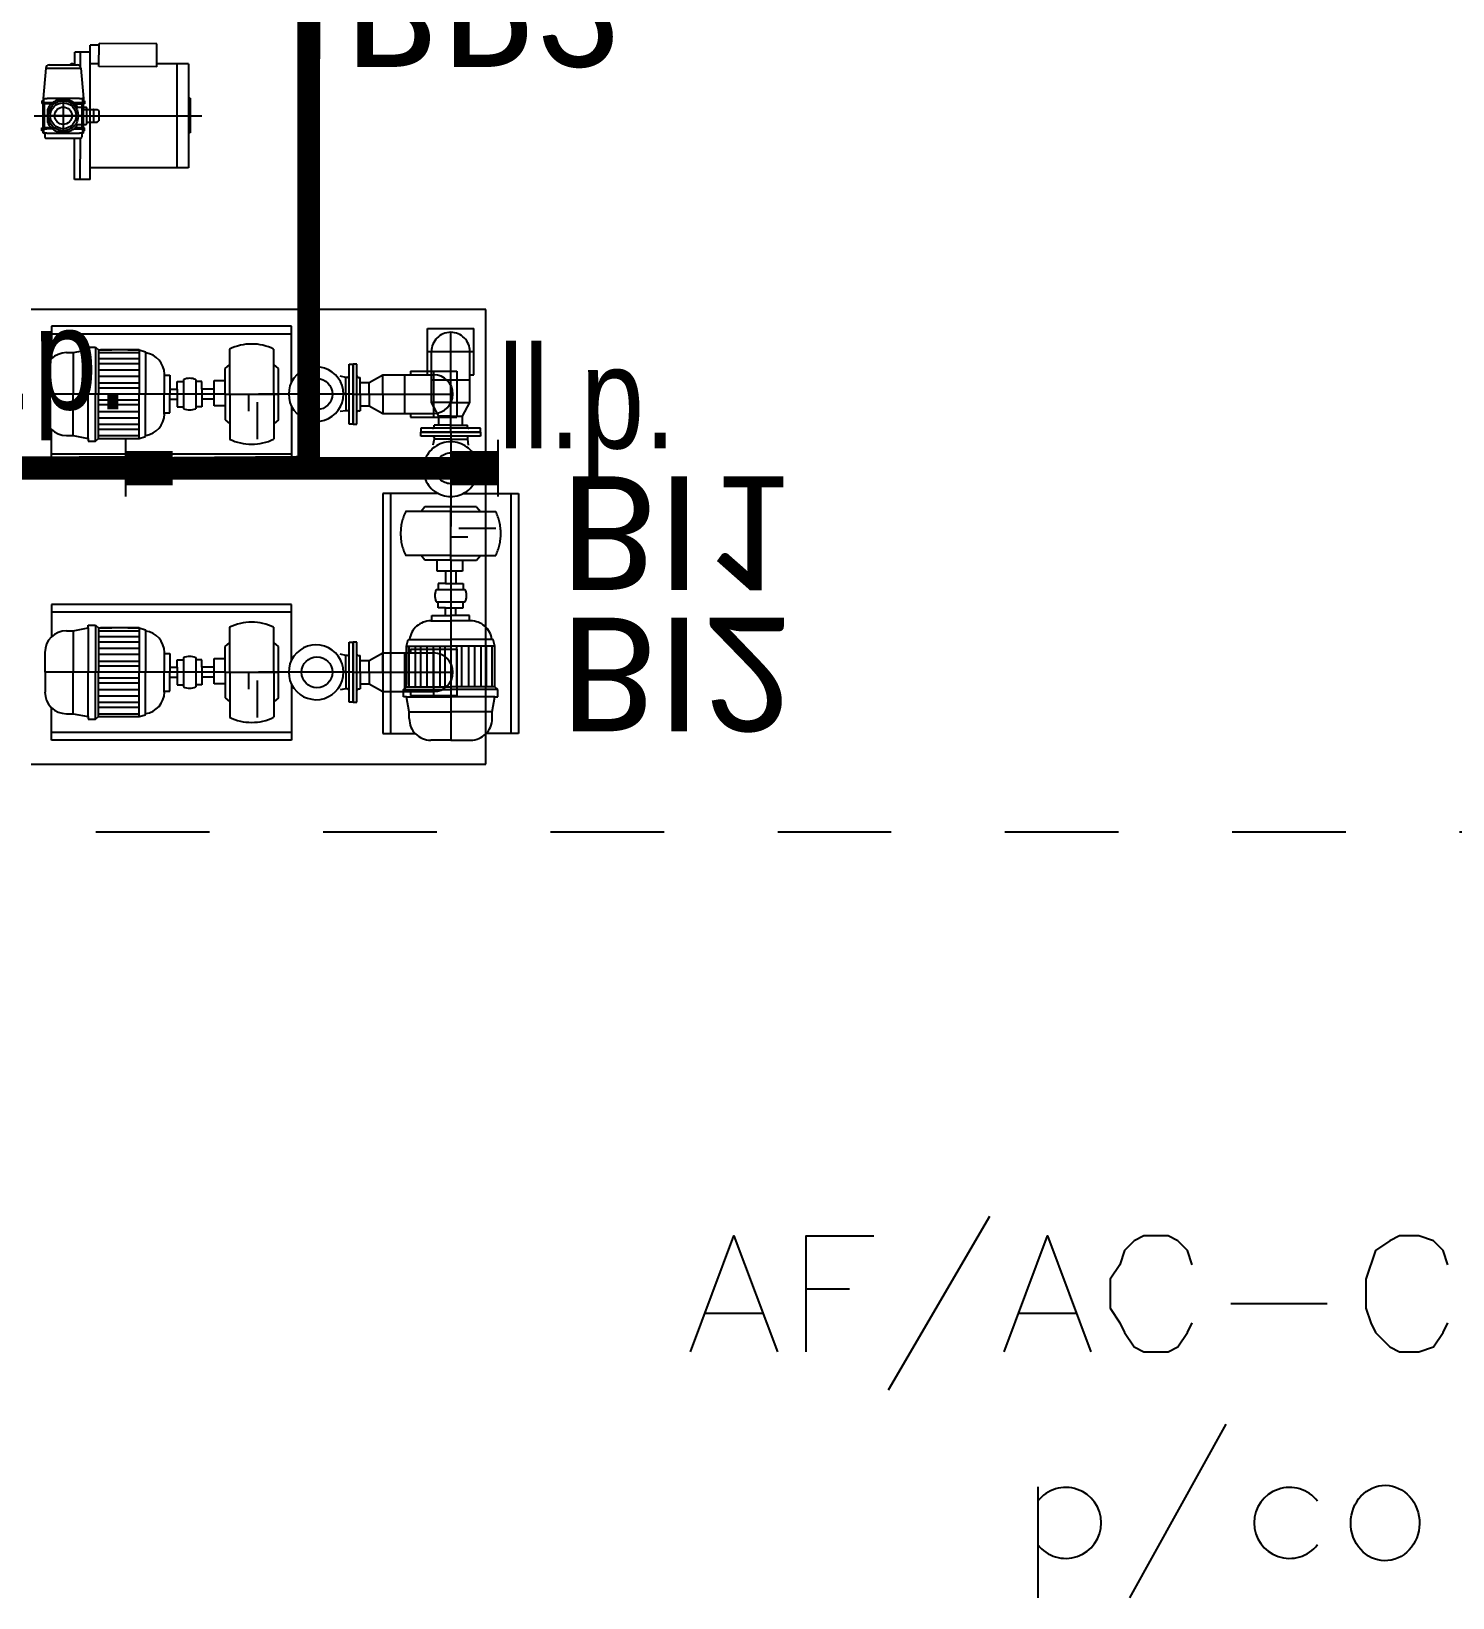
# Model space of a CAD drawing. Header units: metres. Extents: x -22 to 82, y -7 to 32.
# Drawn here: x 11.256 to 12.506, y 6.266 to 7.645 of the extents above; entities that cross this region are included whole.
import ezdxf

# ---------------------------------------------------------------- set-up
doc = ezdxf.new("R2010")
doc.units = ezdxf.units.M
doc.header["$LTSCALE"] = 2
doc.header["$MEASUREMENT"] = 0
for name, pattern in [('BORDER', [44.45, 12.7, -6.35, 12.7, -6.35, 0, -6.35]), ('CENTER', [2, 1.25, -0.25, 0.25, -0.25]), ('DASHDOT', [25.4, 12.7, -6.35, 0, -6.35]), ('HIDDEN', [0.375, 0.25, -0.125])]:
    doc.linetypes.add(name, pattern=pattern)
doc.layers.get('0').update_dxf_attribs({"color": 252, "linetype": 'CONTINUOUS'})
for name, color, linetype in [('AGUA_FRIA', 170, 'HIDDEN'), ('AGUA_TEXTO', 2, 'CONTINUOUS'), ('AGUA_TEXTO @ 1 VP1', 2, 'CONTINUOUS'), ('AGUA_TEXTO @ 1 VP2', 2, 'CONTINUOUS'), ('AGUA_TEXTO @ 1 VP3', 2, 'CONTINUOUS'), ('AGUA_TEXTO @ 1 VP4', 2, 'CONTINUOUS'), ('AGUA_TEXTO @ 1 VP5', 2, 'CONTINUOUS'), ('AGUA_TEXTO @ 1 VPModel', 2, 'CONTINUOUS'), ('PDF2_-FADE-IS-TXT', 7, 'CONTINUOUS'), ('ZLINEA_DE_EJES', 6, 'BORDER'), ('ZSILUETAEDIFICIO', 253, 'CONTINUOUS')]:
    doc.layers.add(name, color=color, linetype=linetype)
doc.styles.add('SANSS___', font='sanss___.ttf')
doc.styles.add('TCH-1-50-CA', font='calibri.ttf', dxfattribs={"height": 0.1})

# ---------------------------------------------------------------- blocks, each defined once
blk = doc.blocks.new('NUEVO')
at = {"color": 252}
for p, q in [((-0.2965, 0.1411), (-0.2965, 0.0843)), ((0.1247, 0.0435), (0.1247, 0.1411)), ((-0.2703, 0.0948), (-0.2585, 0.0948)), ((-0.2585, 0.0948), (-0.2323, 0.0997)), ((-0.2585, 0.0948), (-0.2585, 0.022)), ((-0.2323, 0.0997), (-0.2323, 0.1047)), ((-0.2323, 0.1047), (-0.2192, 0.1047)), ((-0.2323, 0.0997), (-0.2323, 0.022)), ((-0.2192, 0.1047), (-0.2143, 0.0997)), ((-0.2192, 0.1047), (-0.2192, 0.022)), ((-0.2143, 0.0997), (-0.1906, 0.0997)), ((-0.2143, 0.0997), (-0.2143, 0.022)), ((-0.2143, 0.0948), (-0.1429, 0.0948)), ((-0.1429, 0.0842), (-0.2143, 0.0842)), ((-0.1429, 0.0997), (-0.2106, 0.0997)), ((-0.1629, 0.0997), (-0.1429, 0.0997)), ((-0.1429, 0.0997), (-0.1315, 0.0965)), ((-0.1429, 0.0997), (-0.1429, 0.022)), ((-0.1315, 0.0965), (-0.1315, 0.022)), ((0.0161, 0.022), (0.0161, 0.1011)), ((0.0934, 0.022), (0.0934, 0.1011)), ((-0.3082, 0.022), (-0.3082, 0.0569)), ((-0.1429, 0.0751), (-0.2143, 0.0751)), ((-0.1429, 0.064), (-0.2143, 0.064)), ((-0.0987, 0.0569), (-0.0987, 0.022)), ((-0.0987, 0.0552), (-0.0892, 0.0552)), ((-0.0892, 0.0552), (-0.0892, 0.022)), ((0.0079, 0.0672), (0.0161, 0.0741)), ((0.0079, 0.022), (0.0079, 0.0672)), ((0.1016, 0.0672), (0.0934, 0.0741)), ((0.1016, -0.0231), (0.1016, 0.0672)), ((0.2258, -0.0305), (0.2258, 0.0746)), ((0.2258, 0.0746), (0.2327, 0.0746)), ((0.2327, -0.0305), (0.2327, 0.0746)), ((0.2395, 0.0746), (0.2327, 0.0746)), ((0.2327, 0.0746), (0.2327, -0.0305)), ((0.2327, 0.0746), (0.2327, -0.0305)), ((0.2395, -0.0305), (0.2395, 0.0746)), ((0.2608, 0.0426), (0.2847, 0.0559)), ((0.2847, 0.0559), (0.3742, 0.0559)), ((0.2847, 0.022), (0.2847, 0.0559)), ((0.3239, -0.0118), (0.3239, 0.0559)), ((0.3336, 0.0626), (0.4148, 0.0626)), ((0.3336, 0.0626), (0.3336, 0.0559)), ((0.3336, 0.0626), (0.3336, 0.0559)), ((0.3336, 0.0626), (0.4148, 0.0626)), ((0.4148, 0.0626), (0.4148, -0.0186)), ((0.4148, 0.0626), (0.4148, -0.0186)), ((-0.1429, 0.053), (-0.2143, 0.053)), ((-0.1429, 0.041), (-0.2143, 0.041)), ((-0.1429, 0.0325), (-0.2143, 0.0325)), ((-0.0892, 0.0309), (-0.0759, 0.0309)), ((-0.0759, 0.044), (-0.0652, 0.044)), ((-0.0759, 0.0309), (-0.0759, 0.044)), ((-0.0759, 0.0309), (-0.0759, 0)), ((-0.0652, 0.0476), (-0.0652, -0.0036)), ((-0.0435, 0.0476), (-0.0435, -0.0036)), ((-0.0328, 0.044), (-0.0435, 0.044)), ((-0.0328, 0.0309), (-0.0328, 0.044)), ((-0.0115, 0.0309), (-0.0328, 0.0309)), ((-0.0328, 0.0309), (-0.0328, 0)), ((-0.0115, 0.0459), (0.0079, 0.0459)), ((-0.0115, 0.0016), (-0.0115, 0.0459)), ((0.2202, 0.0513), (0.2099, 0.0536)), ((0.2231, 0.0513), (0.2202, 0.0513)), ((0.2202, 0.022), (0.2202, 0.0513)), ((0.2422, 0.0513), (0.2451, 0.0513)), ((0.2451, 0.022), (0.2451, 0.0513)), ((0.2451, 0.0426), (0.2608, 0.0426)), ((0.2608, 0.022), (0.2608, 0.0426)), ((-0.3082, 0.022), (-0.3082, -0.0129)), ((-0.2585, -0.0508), (-0.2585, 0.022)), ((-0.2323, -0.0557), (-0.2323, 0.022)), ((-0.2192, -0.0606), (-0.2192, 0.022)), ((-0.2143, -0.0557), (-0.2143, 0.022)), ((-0.1429, 0.0116), (-0.2143, 0.0116)), ((-0.1429, 0.003), (-0.2143, 0.003)), ((-0.1429, -0.0557), (-0.1429, 0.022)), ((-0.1315, -0.0524), (-0.1315, 0.022)), ((-0.0987, -0.0129), (-0.0987, 0.022)), ((-0.0892, -0.0111), (-0.0892, 0.022)), ((-0.0892, 0.0131), (-0.0759, 0.0131)), ((-0.0759, 0), (-0.0652, 0)), ((-0.0435, 0.022), (-0.0652, 0.022)), ((-0.0328, 0), (-0.0435, 0)), ((-0.0115, 0.0131), (-0.0328, 0.0131)), ((0.0079, 0.0016), (-0.0115, 0.0016)), ((0.0079, 0.022), (0.0079, -0.0231)), ((0.0161, 0.022), (0.0161, -0.0571)), ((0.0488, 0.022), (0.0488, -0.008)), ((0.0642, 0.0077), (0.0642, -0.0572)), ((0.1209, 0.022), (0.0669, 0.022)), ((0.0934, 0.022), (0.0934, -0.0571)), ((0.1247, 0.0005), (0.1247, -0.0971)), ((0.2202, 0.022), (0.2202, -0.0072)), ((0.2451, 0.022), (0.2451, -0.0072)), ((0.2451, 0.0015), (0.2608, 0.0015)), ((0.2608, 0.022), (0.2608, 0.0015)), ((0.2608, 0.0015), (0.2847, -0.0118)), ((0.2847, 0.022), (0.2847, -0.0118)), ((-0.1429, -0.009), (-0.2143, -0.009)), ((-0.1429, -0.0199), (-0.2143, -0.0199)), ((-0.0987, -0.0111), (-0.0892, -0.0111)), ((0.0079, -0.0231), (0.0161, -0.0301)), ((0.1016, -0.0231), (0.0934, -0.0301)), ((0.2202, -0.0072), (0.2099, -0.0086)), ((0.2231, -0.0072), (0.2202, -0.0072)), ((0.2422, -0.0072), (0.2451, -0.0072)), ((0.2847, -0.0118), (0.3742, -0.0118)), ((0.3336, -0.0118), (0.3336, -0.0186)), ((0.3336, -0.0118), (0.3336, -0.0186)), ((0.3336, -0.0186), (0.4148, -0.0186)), ((0.3336, -0.0186), (0.4148, -0.0186)), ((-0.2965, -0.0971), (-0.2965, -0.0403)), ((-0.2703, -0.0508), (-0.2585, -0.0508)), ((-0.2585, -0.0508), (-0.2323, -0.0557)), ((-0.1429, -0.031), (-0.2143, -0.031)), ((-0.1429, -0.0401), (-0.2143, -0.0401)), ((-0.2143, -0.0508), (-0.1429, -0.0508)), ((-0.1429, -0.0557), (-0.1315, -0.0524)), ((0.2327, -0.0305), (0.2258, -0.0305)), ((0.2327, -0.0305), (0.2395, -0.0305)), ((-0.2323, -0.0557), (-0.2323, -0.0606)), ((-0.2323, -0.0606), (-0.2192, -0.0606)), ((-0.2192, -0.0606), (-0.2143, -0.0557)), ((-0.2143, -0.0557), (-0.1429, -0.0557))]:
    blk.add_line(p, q, dxfattribs=at)
at = {"color": 252, "linetype": 'Continuous'}
for p, q in [((0.1247, 0.1411), (-0.2965, 0.1411)), ((0.1247, 0.1276), (-0.2965, 0.1276)), ((0.1247, -0.0835), (-0.2965, -0.0835)), ((0.1247, -0.0971), (-0.2965, -0.0971))]:
    blk.add_line(p, q, dxfattribs=at)
at = {"color": 252, "linetype": 'CENTER'}
for p, q in [((0.3742, 0.0626), (0.3742, -0.0186)), ((0.3742, 0.0626), (0.3742, -0.0186)), ((0.0079, 0.022), (-0.3082, 0.022)), ((-0.2004, 0.022), (-0.3082, 0.022)), ((0.0079, 0.022), (0.1016, 0.022)), ((0.2327, 0.022), (0.1016, 0.022)), ((0.2327, 0.022), (0.2202, 0.022)), ((0.2327, 0.022), (0.2202, 0.022)), ((0.2327, 0.022), (0.2451, 0.022)), ((0.2327, 0.022), (0.2451, 0.022)), ((0.2451, 0.022), (0.408, 0.022))]:
    blk.add_line(p, q, dxfattribs=at)
at = {"color": 252, "linetype": 'HIDDEN'}
blk.add_circle((0.1693, 0.022), 0.0271, dxfattribs=at)
at = {"color": 252}
for centre, radius, start, end in [((0.0547, 0.022), 0.088, 90, 116.0352), ((0.0547, 0.022), 0.088, 63.9648, 90), ((-0.2703, 0.0569), 0.0379, 90, 180), ((-0.1366, 0.0569), 0.0379, 0, 82.2481), ((0.1677, 0.022), 0.0481, 215.8385, 144.1615), ((0.3742, 0.022), 0.0338, 270, 90), ((-0.0543, 0.022), 0.0278, 67.0839, 112.9161), ((0.1677, 0.022), 0.0481, 144.1615, 215.8385), ((0.2231, 0.054), 0.00271, 270, 0), ((0.2422, 0.054), 0.00271, 180, 270), ((-0.2703, -0.0129), 0.0379, 180, 270), ((-0.1366, -0.0129), 0.0379, 277.7519, 0), ((-0.0543, 0.022), 0.0278, 247.0839, 292.9161), ((0.2231, -0.0099), 0.00271, 0, 90), ((0.2422, -0.0099), 0.00271, 90, 180), ((0.0547, 0.022), 0.088, 243.9648, 270), ((0.0547, 0.022), 0.088, 270, 296.0352)]:
    blk.add_arc(centre, radius, start, end, dxfattribs=at)
blk = doc.blocks.new('*U56')
at = {"layer": 'AGUA_TEXTO @ 1 VP1', "extrusion": (0, 0, -1), "insert": (11.5315, 7.6135, 0), "char_height": 0.1, "width": 2.110684, "attachment_point": 1, "text_direction": (1, 0, 0), "style": 'TCH-1-50-CA'}
blk.add_mtext('BP2', dxfattribs=at)
at = {"layer": 'AGUA_TEXTO @ 1 VP2', "extrusion": (0, 0, -1), "insert": (11.5315, 7.6135, 0), "char_height": 0.1, "width": 2.110684, "attachment_point": 1, "text_direction": (1, 0, 0), "style": 'TCH-1-50-CA'}
blk.add_mtext('BP2', dxfattribs=at)
at = {"layer": 'AGUA_TEXTO @ 1 VP3', "extrusion": (0, 0, -1), "insert": (11.5315, 7.6135, 0), "char_height": 0.1, "width": 2.110684, "attachment_point": 1, "text_direction": (1, 0, 0), "style": 'TCH-1-50-CA'}
blk.add_mtext('BP2', dxfattribs=at)
at = {"layer": 'AGUA_TEXTO @ 1 VP4', "extrusion": (0, 0, -1), "insert": (11.5315, 7.6135, 0), "char_height": 0.1, "width": 2.110684, "attachment_point": 1, "text_direction": (1, 0, 0), "style": 'TCH-1-50-CA'}
blk.add_mtext('BP2', dxfattribs=at)
at = {"layer": 'AGUA_TEXTO @ 1 VP5', "extrusion": (0, 0, -1), "insert": (11.5315, 7.6135, 0), "char_height": 0.1, "width": 2.110684, "attachment_point": 1, "text_direction": (1, 0, 0), "style": 'TCH-1-50-CA'}
blk.add_mtext('BP2', dxfattribs=at)
at = {"layer": 'AGUA_TEXTO @ 1 VPModel', "extrusion": (0, 0, -1), "insert": (11.5315, 7.6135, 0), "char_height": 0.1, "width": 2.110684, "attachment_point": 1, "text_direction": (1, 0, 0), "style": 'TCH-1-50-CA'}
blk.add_mtext('BP2', dxfattribs=at)
blk = doc.blocks.new('*U57')
at = {"layer": 'AGUA_TEXTO @ 1 VP1', "extrusion": (0, 0, -1), "insert": (11.7214, 7.1532, 0), "char_height": 0.1, "width": 2.110684, "attachment_point": 1, "text_direction": (1, 0, 0), "style": 'TCH-1-50-CA'}
blk.add_mtext('BI1', dxfattribs=at)
at = {"layer": 'AGUA_TEXTO @ 1 VP2', "extrusion": (0, 0, -1), "insert": (11.7214, 7.1532, 0), "char_height": 0.1, "width": 2.110684, "attachment_point": 1, "text_direction": (1, 0, 0), "style": 'TCH-1-50-CA'}
blk.add_mtext('BI1', dxfattribs=at)
at = {"layer": 'AGUA_TEXTO @ 1 VP3', "extrusion": (0, 0, -1), "insert": (11.7214, 7.1532, 0), "char_height": 0.1, "width": 2.110684, "attachment_point": 1, "text_direction": (1, 0, 0), "style": 'TCH-1-50-CA'}
blk.add_mtext('BI1', dxfattribs=at)
at = {"layer": 'AGUA_TEXTO @ 1 VP4', "extrusion": (0, 0, -1), "insert": (11.7214, 7.1532, 0), "char_height": 0.1, "width": 2.110684, "attachment_point": 1, "text_direction": (1, 0, 0), "style": 'TCH-1-50-CA'}
blk.add_mtext('BI1', dxfattribs=at)
at = {"layer": 'AGUA_TEXTO @ 1 VP5', "extrusion": (0, 0, -1), "insert": (11.7214, 7.1532, 0), "char_height": 0.1, "width": 2.110684, "attachment_point": 1, "text_direction": (1, 0, 0), "style": 'TCH-1-50-CA'}
blk.add_mtext('BI1', dxfattribs=at)
at = {"layer": 'AGUA_TEXTO @ 1 VPModel', "extrusion": (0, 0, -1), "insert": (11.7214, 7.1532, 0), "char_height": 0.1, "width": 2.110684, "attachment_point": 1, "text_direction": (1, 0, 0), "style": 'TCH-1-50-CA'}
blk.add_mtext('BI1', dxfattribs=at)
blk = doc.blocks.new('*U58')
at = {"layer": 'AGUA_TEXTO @ 1 VP1', "extrusion": (0, 0, -1), "insert": (11.7214, 7.0288, 0), "char_height": 0.1, "width": 2.110684, "attachment_point": 1, "text_direction": (1, 0, 0), "style": 'TCH-1-50-CA'}
blk.add_mtext('BI2', dxfattribs=at)
at = {"layer": 'AGUA_TEXTO @ 1 VP2', "extrusion": (0, 0, -1), "insert": (11.7214, 7.0288, 0), "char_height": 0.1, "width": 2.110684, "attachment_point": 1, "text_direction": (1, 0, 0), "style": 'TCH-1-50-CA'}
blk.add_mtext('BI2', dxfattribs=at)
at = {"layer": 'AGUA_TEXTO @ 1 VP3', "extrusion": (0, 0, -1), "insert": (11.7214, 7.0288, 0), "char_height": 0.1, "width": 2.110684, "attachment_point": 1, "text_direction": (1, 0, 0), "style": 'TCH-1-50-CA'}
blk.add_mtext('BI2', dxfattribs=at)
at = {"layer": 'AGUA_TEXTO @ 1 VP4', "extrusion": (0, 0, -1), "insert": (11.7214, 7.0288, 0), "char_height": 0.1, "width": 2.110684, "attachment_point": 1, "text_direction": (1, 0, 0), "style": 'TCH-1-50-CA'}
blk.add_mtext('BI2', dxfattribs=at)
at = {"layer": 'AGUA_TEXTO @ 1 VP5', "extrusion": (0, 0, -1), "insert": (11.7214, 7.0288, 0), "char_height": 0.1, "width": 2.110684, "attachment_point": 1, "text_direction": (1, 0, 0), "style": 'TCH-1-50-CA'}
blk.add_mtext('BI2', dxfattribs=at)
at = {"layer": 'AGUA_TEXTO @ 1 VPModel', "extrusion": (0, 0, -1), "insert": (11.7214, 7.0288, 0), "char_height": 0.1, "width": 2.110684, "attachment_point": 1, "text_direction": (1, 0, 0), "style": 'TCH-1-50-CA'}
blk.add_mtext('BI2', dxfattribs=at)

msp = doc.modelspace()

# ---------------------------------------------------------------- linework, layer by layer
at = {"layer": 'AGUA_FRIA'}
for p, q in [((11.3385, 7.2854), (11.3385, 7.2354)), ((11.666, 7.2854, 0), (11.666, 7.2354, 0))]:
    msp.add_line(p, q, dxfattribs=at)
at = {"layer": 'AGUA_FRIA', "linetype": 'Continuous', "const_width": 0.02, "elevation": 0}
msp.add_lwpolyline([(11.4996, 7.2601), (11.4999, 7.8119)], dxfattribs=at)
at = {"layer": 'AGUA_FRIA', "linetype": 'Continuous', "const_width": 0.02}
for points in [[(11.6247, 7.2604), (11.1769, 7.2604), (11.3799, 7.2614)], [(11.3799, 7.2604), (11.5023, 7.2614)]]:
    msp.add_lwpolyline(points, dxfattribs=at)
at = {"layer": 'AGUA_FRIA', "const_width": 0.03}
msp.add_lwpolyline([(11.3799, 7.2604), (11.3385, 7.2604)], dxfattribs=at)
at = {"layer": 'AGUA_FRIA', "const_width": 0.03, "elevation": 0}
msp.add_lwpolyline([(11.6247, 7.2604), (11.666, 7.2604)], dxfattribs=at)
at = {"layer": 'PDF2_-FADE-IS-TXT'}
for points in [[(12.0988, 6.6018), (12.0097, 6.4489)], [(11.8356, 6.4829), (11.8739, 6.5848), (11.9121, 6.4829)], [(11.9375, 6.4829), (11.9375, 6.5848), (11.997, 6.5848)], [(12.1116, 6.4829), (12.1498, 6.5848), (12.188, 6.4829)], [(12.2771, 6.5593), (12.2729, 6.572), (12.2644, 6.5805), (12.2559, 6.5848), (12.2347, 6.5848), (12.2262, 6.5805), (12.2177, 6.572), (12.2135, 6.5593), (12.205, 6.5466), (12.205, 6.5211), (12.2135, 6.5084), (12.2177, 6.4999), (12.2262, 6.4871), (12.2347, 6.4829), (12.2559, 6.4829), (12.2644, 6.4871), (12.2729, 6.4999), (12.2771, 6.5084)], [(12.5021, 6.5593), (12.4979, 6.572), (12.4894, 6.5805), (12.4766, 6.5848), (12.4597, 6.5848), (12.4512, 6.5805), (12.4384, 6.572), (12.4299, 6.5466), (12.4299, 6.5211), (12.4342, 6.5084), (12.4384, 6.4999), (12.4512, 6.4871), (12.4597, 6.4829), (12.4766, 6.4829), (12.4894, 6.4871), (12.4979, 6.4999), (12.5021, 6.5084)], [(11.9375, 6.5381), (11.9757, 6.5381)], [(12.3111, 6.5254), (12.396, 6.5254)], [(11.8484, 6.5169), (11.8993, 6.5169)], [(12.1243, 6.5169), (12.1752, 6.5169)], [(12.3068, 6.4192), (12.2219, 6.2664)], [(12.1413, 6.364), (12.1413, 6.2664)]]:
    msp.add_lwpolyline(points, dxfattribs=at)
for centre, start, end in [((12.1659, 6.3322), 217.7698, 142.2302), ((12.3628, 6.3322), 37.7698, 322.2302)]:
    msp.add_arc(centre, 0.0312, start, end, dxfattribs=at)
msp.add_ellipse((12.4469, 6.3321), major_axis=(0, 0.0332), ratio=0.911239, start_param=0.284114, end_param=6.567299, dxfattribs=at)
at = {"layer": 'ZLINEA_DE_EJES', "linetype": 'DASHDOT', "ltscale": 0.001}
msp.add_line((-20.6876, 6.9404, 0), (33.3816, 6.9404, 0), dxfattribs=at)
at = {"layer": 'ZSILUETAEDIFICIO'}
for p, q in [((11.3075, 7.6265, 0), (11.2938, 7.6265, 0)), ((11.2938, 7.6153, 0), (11.2938, 7.6265, 0)), ((11.2989, 7.6138, 0), (11.2989, 7.6265, 0)), ((11.3074, 7.5146, 0), (11.3075, 7.6326, 0)), ((11.3152, 7.6326, 0), (11.3075, 7.6326, 0)), ((11.3151, 7.6138, 0), (11.3152, 7.6341, 0)), ((11.3661, 7.634, 0), (11.3152, 7.6341, 0)), ((11.366, 7.6137, 0), (11.3661, 7.634, 0)), ((11.2683, 7.6126, 0), (11.2659, 7.5858, 0)), ((11.2683, 7.6126, 0), (11.2993, 7.6125, 0)), ((11.2713, 7.6153, 0), (11.2962, 7.6153, 0)), ((11.29, 7.6157, 0), (11.29, 7.6154, 0)), ((11.2911, 7.6162, 0), (11.291, 7.6163, 0)), ((11.291, 7.6163, 0), (11.2911, 7.6162, 0)), ((11.2913, 7.6162, 0), (11.2913, 7.6163, 0)), ((11.2915, 7.6163, 0), (11.2915, 7.6163, 0)), ((11.2917, 7.6163, 0), (11.2917, 7.6163, 0)), ((11.2917, 7.6163, 0), (11.2917, 7.6162, 0)), ((11.2928, 7.6157, 0), (11.2928, 7.6154, 0)), ((11.2993, 7.6125, 0), (11.3015, 7.5858, 0)), ((11.3152, 7.6163, 0), (11.3075, 7.6163, 0)), ((11.366, 7.6137, 0), (11.3151, 7.6138, 0)), ((11.394, 7.6162, 0), (11.366, 7.6162, 0)), ((11.3838, 7.6162, 0), (11.3837, 7.5246, 0)), ((11.394, 7.6162, 0), (11.3939, 7.5246, 0)), ((11.2649, 7.5838, 0), (11.2649, 7.5813, 0)), ((11.2649, 7.5838, 0), (11.2664, 7.5838, 0)), ((11.2659, 7.5858, 0), (11.2669, 7.5858, 0)), ((11.2669, 7.5858, 0), (11.2659, 7.5858, 0)), ((11.2659, 7.5858, 0), (11.2659, 7.5838, 0)), ((11.2664, 7.5853, 0), (11.2664, 7.582, 0)), ((11.2744, 7.582, 0), (11.2664, 7.582, 0)), ((11.2669, 7.5858, 0), (11.2695, 7.5858, 0)), ((11.2778, 7.5858, 0), (11.2695, 7.5858, 0)), ((11.2778, 7.5858, 0), (11.2897, 7.5858, 0)), ((11.2897, 7.5858, 0), (11.2778, 7.5858, 0)), ((11.2891, 7.5843, 0), (11.2783, 7.5843, 0)), ((11.2795, 7.5843, 0), (11.2795, 7.5853, 0)), ((11.2837, 7.5855, 0), (11.2837, 7.5556, 0)), ((11.2879, 7.5853, 0), (11.2879, 7.5843, 0)), ((11.298, 7.5858, 0), (11.2897, 7.5858, 0)), ((11.301, 7.582, 0), (11.293, 7.582, 0)), ((11.298, 7.5858, 0), (11.3005, 7.5858, 0)), ((11.3005, 7.5858, 0), (11.3015, 7.5858, 0)), ((11.3015, 7.5858, 0), (11.3005, 7.5858, 0)), ((11.301, 7.582, 0), (11.301, 7.5853, 0)), ((11.301, 7.5838, 0), (11.3025, 7.5838, 0)), ((11.3015, 7.5858, 0), (11.3015, 7.5838, 0)), ((11.3025, 7.5838, 0), (11.3025, 7.5812, 0)), ((11.3955, 7.586, 0), (11.394, 7.586, 0)), ((11.3955, 7.586, 0), (11.3955, 7.5555, 0)), ((11.2582, 7.5706, 0), (11.4057, 7.5704, 0)), ((11.2671, 7.5813, 0), (11.2649, 7.5813, 0)), ((11.2992, 7.5705, 0), (11.2653, 7.5706, 0)), ((11.2659, 7.5599, 0), (11.2659, 7.5813, 0)), ((11.2671, 7.5599, 0), (11.2671, 7.5813, 0)), ((11.2671, 7.5813, 0), (11.2735, 7.5813, 0)), ((11.2699, 7.5759, 0), (11.2699, 7.5652, 0)), ((11.2939, 7.5812, 0), (11.3004, 7.5812, 0)), ((11.2945, 7.5781, 0), (11.3038, 7.5781, 0)), ((11.3003, 7.5599, 0), (11.3004, 7.5812, 0)), ((11.3025, 7.5812, 0), (11.3004, 7.5812, 0)), ((11.3015, 7.5598, 0), (11.3015, 7.5812, 0)), ((11.3015, 7.5761, 0), (11.3081, 7.5761, 0)), ((11.3043, 7.5776, 0), (11.3043, 7.5634, 0)), ((11.3043, 7.5761, 0), (11.3137, 7.5761, 0)), ((11.3104, 7.5756, 0), (11.3104, 7.5654, 0)), ((11.3137, 7.5761, 0), (11.3149, 7.5748, 0)), ((11.3149, 7.5748, 0), (11.3149, 7.5662, 0)), ((11.2649, 7.5599, 0), (11.2671, 7.5599, 0)), ((11.2649, 7.5574, 0), (11.2649, 7.5599, 0)), ((11.2664, 7.5573, 0), (11.2649, 7.5574, 0)), ((11.2659, 7.5553, 0), (11.2659, 7.5573, 0)), ((11.2669, 7.5553, 0), (11.2659, 7.5553, 0)), ((11.2664, 7.5591, 0), (11.2694, 7.5591, 0)), ((11.2664, 7.5591, 0), (11.2664, 7.5558, 0)), ((11.2694, 7.5553, 0), (11.2669, 7.5553, 0)), ((11.2735, 7.5599, 0), (11.2671, 7.5599, 0)), ((11.2674, 7.5553, 0), (11.2674, 7.552, 0)), ((11.2744, 7.5591, 0), (11.2694, 7.5591, 0)), ((11.2694, 7.5553, 0), (11.2979, 7.5553, 0)), ((11.2783, 7.5568, 0), (11.289, 7.5568, 0)), ((11.293, 7.5591, 0), (11.301, 7.5591, 0)), ((11.3003, 7.5599, 0), (11.2939, 7.5599, 0)), ((11.2945, 7.5629, 0), (11.3038, 7.5629, 0)), ((11.3005, 7.5553, 0), (11.2979, 7.5553, 0)), ((11.3, 7.5553, 0), (11.3, 7.552, 0)), ((11.3003, 7.5599, 0), (11.3025, 7.5598, 0)), ((11.3015, 7.5553, 0), (11.3005, 7.5553, 0)), ((11.301, 7.5558, 0), (11.301, 7.5591, 0)), ((11.3025, 7.5573, 0), (11.301, 7.5573, 0)), ((11.3015, 7.5553, 0), (11.3015, 7.5573, 0)), ((11.3025, 7.5573, 0), (11.3025, 7.5598, 0)), ((11.3043, 7.5649, 0), (11.3136, 7.5649, 0)), ((11.3136, 7.5649, 0), (11.3149, 7.5662, 0)), ((11.3955, 7.5555, 0), (11.3939, 7.5555, 0)), ((11.2987, 7.5507, 0), (11.2687, 7.5507, 0)), ((11.2937, 7.5146, 0), (11.2937, 7.5507, 0)), ((11.2987, 7.5146, 0), (11.2988, 7.5507, 0)), ((11.3074, 7.5146, 0), (11.2937, 7.5146, 0)), ((11.3939, 7.5246, 0), (11.3074, 7.5247, 0)), ((11.6556, 7.4, 0), (11.2556, 7.4, 0)), ((11.6556, 7, 0), (11.6556, 7.4, 0)), ((11.2735, 7.3853, 0), (11.2735, 7.3568, 0)), ((11.4846, 7.3853, 0), (11.2735, 7.3853, 0)), ((11.4846, 7.3785, 0), (11.2735, 7.3785, 0)), ((11.4846, 7.3364, 0), (11.4846, 7.3853, 0)), ((11.2866, 7.3621, 0), (11.2925, 7.3621, 0)), ((11.2925, 7.3621, 0), (11.3057, 7.3645, 0)), ((11.2925, 7.3621, 0), (11.2925, 7.3256, 0)), ((11.3057, 7.3645, 0), (11.3057, 7.367, 0)), ((11.3057, 7.367, 0), (11.3122, 7.367, 0)), ((11.3057, 7.3645, 0), (11.3057, 7.3256, 0)), ((11.3122, 7.367, 0), (11.3147, 7.3645, 0)), ((11.3122, 7.367, 0), (11.3122, 7.3256, 0)), ((11.3147, 7.3645, 0), (11.3266, 7.3645, 0)), ((11.3147, 7.3645, 0), (11.3147, 7.3256, 0)), ((11.3147, 7.3621, 0), (11.3505, 7.3621, 0)), ((11.3505, 7.3645, 0), (11.3166, 7.3645, 0)), ((11.3405, 7.3645, 0), (11.3505, 7.3645, 0)), ((11.3505, 7.3645, 0), (11.3562, 7.3629, 0)), ((11.3505, 7.3645, 0), (11.3505, 7.3256, 0)), ((11.3562, 7.3629, 0), (11.3562, 7.3256, 0)), ((11.4302, 7.3256, 0), (11.4302, 7.3652, 0)), ((11.4689, 7.3256, 0), (11.4689, 7.3652, 0)), ((11.3505, 7.3567, 0), (11.3147, 7.3567, 0)), ((11.3505, 7.3522, 0), (11.3147, 7.3522, 0)), ((11.4261, 7.3482, 0), (11.4302, 7.3517, 0)), ((11.4261, 7.3256, 0), (11.4261, 7.3482, 0)), ((11.473, 7.3482, 0), (11.4689, 7.3517, 0)), ((11.473, 7.303, 0), (11.473, 7.3482, 0)), ((11.5353, 7.2992, 0), (11.5353, 7.3519, 0)), ((11.5353, 7.3519, 0), (11.5387, 7.3519, 0)), ((11.5387, 7.2992, 0), (11.5387, 7.3519, 0)), ((11.5422, 7.3519, 0), (11.5387, 7.3519, 0)), ((11.5387, 7.3519, 0), (11.5387, 7.2992, 0)), ((11.5387, 7.3519, 0), (11.5387, 7.2992, 0)), ((11.5422, 7.2992, 0), (11.5422, 7.3519, 0)), ((11.2677, 7.3256, 0), (11.2677, 7.3431, 0)), ((11.3505, 7.3466, 0), (11.3147, 7.3466, 0)), ((11.3505, 7.3411, 0), (11.3147, 7.3411, 0)), ((11.3505, 7.3351, 0), (11.3147, 7.3351, 0)), ((11.3726, 7.3431, 0), (11.3726, 7.3256, 0)), ((11.3726, 7.3422, 0), (11.3774, 7.3422, 0)), ((11.3774, 7.3422, 0), (11.3774, 7.3256, 0)), ((11.3841, 7.3366, 0), (11.3895, 7.3366, 0)), ((11.3841, 7.33, 0), (11.3841, 7.3366, 0)), ((11.3895, 7.3384, 0), (11.3895, 7.3127, 0)), ((11.4003, 7.3384, 0), (11.4003, 7.3127, 0)), ((11.4057, 7.3366, 0), (11.4003, 7.3366, 0)), ((11.4057, 7.33, 0), (11.4057, 7.3366, 0)), ((11.4164, 7.3375, 0), (11.4261, 7.3375, 0)), ((11.4164, 7.3154, 0), (11.4164, 7.3375, 0)), ((11.5325, 7.3402, 0), (11.5273, 7.3414, 0)), ((11.5339, 7.3402, 0), (11.5325, 7.3402, 0)), ((11.5325, 7.3256, 0), (11.5325, 7.3402, 0)), ((11.5435, 7.3402, 0), (11.545, 7.3402, 0)), ((11.545, 7.3256, 0), (11.545, 7.3402, 0)), ((11.545, 7.3359, 0), (11.5528, 7.3359, 0)), ((11.5528, 7.3359, 0), (11.5648, 7.3425, 0)), ((11.5528, 7.3256, 0), (11.5528, 7.3359, 0)), ((11.5648, 7.3425, 0), (11.6096, 7.3425, 0)), ((11.5648, 7.3256, 0), (11.5648, 7.3425, 0)), ((11.5844, 7.3086, 0), (11.5844, 7.3425, 0)), ((11.5893, 7.3459, 0), (11.63, 7.3459, 0)), ((11.5893, 7.3459, 0), (11.5893, 7.3425, 0)), ((11.5893, 7.3459, 0), (11.5893, 7.3425, 0)), ((11.5893, 7.3459, 0), (11.63, 7.3459, 0)), ((11.6096, 7.3459, 0), (11.6096, 7.3052, 0)), ((11.6096, 7.3459, 0), (11.6096, 7.3052, 0)), ((11.63, 7.3459, 0), (11.63, 7.3052, 0)), ((11.63, 7.3459, 0), (11.63, 7.3052, 0)), ((11.4261, 7.3256, 0), (11.2677, 7.3256, 0)), ((11.2677, 7.3256, 0), (11.2677, 7.3081, 0)), ((11.3216, 7.3256, 0), (11.2677, 7.3256, 0)), ((11.2925, 7.2891, 0), (11.2925, 7.3256, 0)), ((11.3057, 7.2866, 0), (11.3057, 7.3256, 0)), ((11.3122, 7.2842, 0), (11.3122, 7.3256, 0)), ((11.3505, 7.3308, 0), (11.3147, 7.3308, 0)), ((11.3147, 7.2866, 0), (11.3147, 7.3256, 0)), ((11.3505, 7.3203, 0), (11.3147, 7.3203, 0)), ((11.3505, 7.2866, 0), (11.3505, 7.3256, 0)), ((11.3562, 7.2883, 0), (11.3562, 7.3256, 0)), ((11.3726, 7.3081, 0), (11.3726, 7.3256, 0)), ((11.3774, 7.33, 0), (11.3841, 7.33, 0)), ((11.3774, 7.309, 0), (11.3774, 7.3256, 0)), ((11.3774, 7.3211, 0), (11.3841, 7.3211, 0)), ((11.3841, 7.33, 0), (11.3841, 7.3145, 0)), ((11.4003, 7.3256, 0), (11.3895, 7.3256, 0)), ((11.4164, 7.33, 0), (11.4057, 7.33, 0)), ((11.4057, 7.33, 0), (11.4057, 7.3145, 0)), ((11.4164, 7.3211, 0), (11.4057, 7.3211, 0)), ((11.4261, 7.3256, 0), (11.4261, 7.303, 0)), ((11.4261, 7.3256, 0), (11.473, 7.3256, 0)), ((11.4302, 7.3256, 0), (11.4302, 7.2859, 0)), ((11.4466, 7.3256, 0), (11.4466, 7.3105, 0)), ((11.4827, 7.3256, 0), (11.4556, 7.3256, 0)), ((11.4689, 7.3256, 0), (11.4689, 7.2859, 0)), ((11.5387, 7.3256, 0), (11.473, 7.3256, 0)), ((11.5325, 7.3256, 0), (11.5325, 7.3109, 0)), ((11.5387, 7.3256, 0), (11.5325, 7.3256, 0)), ((11.5387, 7.3256, 0), (11.5325, 7.3256, 0)), ((11.5387, 7.3256, 0), (11.545, 7.3256, 0)), ((11.5387, 7.3256, 0), (11.545, 7.3256, 0)), ((11.545, 7.3256, 0), (11.6266, 7.3256, 0)), ((11.545, 7.3256, 0), (11.545, 7.3109, 0)), ((11.5528, 7.3256, 0), (11.5528, 7.3153, 0)), ((11.5648, 7.3256, 0), (11.5648, 7.3086, 0)), ((11.3505, 7.3161, 0), (11.3147, 7.3161, 0)), ((11.3505, 7.31, 0), (11.3147, 7.31, 0)), ((11.3726, 7.309, 0), (11.3774, 7.309, 0)), ((11.3841, 7.3145, 0), (11.3895, 7.3145, 0)), ((11.4057, 7.3145, 0), (11.4003, 7.3145, 0)), ((11.4261, 7.3154, 0), (11.4164, 7.3154, 0)), ((11.4543, 7.3184, 0), (11.4543, 7.2859, 0)), ((11.4846, 7.3148, 0), (11.4846, 7.2659, 0)), ((11.5325, 7.3109, 0), (11.5273, 7.3102, 0)), ((11.5339, 7.3109, 0), (11.5325, 7.3109, 0)), ((11.5435, 7.3109, 0), (11.545, 7.3109, 0)), ((11.545, 7.3153, 0), (11.5528, 7.3153, 0)), ((11.5528, 7.3153, 0), (11.5648, 7.3086, 0)), ((11.5648, 7.3086, 0), (11.6096, 7.3086, 0)), ((11.5893, 7.3086, 0), (11.5893, 7.3052, 0)), ((11.5893, 7.3086, 0), (11.5893, 7.3052, 0)), ((11.2735, 7.2659, 0), (11.2735, 7.2944, 0)), ((11.3505, 7.3045, 0), (11.3147, 7.3045, 0)), ((11.3505, 7.299, 0), (11.3147, 7.299, 0)), ((11.3505, 7.2944, 0), (11.3147, 7.2944, 0)), ((11.4261, 7.303, 0), (11.4302, 7.2995, 0)), ((11.473, 7.303, 0), (11.4689, 7.2995, 0)), ((11.5387, 7.2992, 0), (11.5353, 7.2992, 0)), ((11.5387, 7.2992, 0), (11.5422, 7.2992, 0)), ((11.5893, 7.3052, 0), (11.63, 7.3052, 0)), ((11.5893, 7.3052, 0), (11.63, 7.3052, 0)), ((11.2866, 7.2891, 0), (11.2925, 7.2891, 0)), ((11.2925, 7.2891, 0), (11.3057, 7.2866, 0)), ((11.3057, 7.2866, 0), (11.3057, 7.2842, 0)), ((11.3057, 7.2842, 0), (11.3122, 7.2842, 0)), ((11.3122, 7.2842, 0), (11.3147, 7.2866, 0)), ((11.3147, 7.2891, 0), (11.3505, 7.2891, 0)), ((11.3147, 7.2866, 0), (11.3505, 7.2866, 0)), ((11.3505, 7.2866, 0), (11.3562, 7.2883, 0)), ((11.4846, 7.2727, 0), (11.2735, 7.2727, 0)), ((11.4846, 7.2659, 0), (11.2735, 7.2659, 0)), ((11.2735, 7.1405, 0), (11.2735, 7.112, 0)), ((11.4846, 7.1405, 0), (11.2735, 7.1405, 0)), ((11.4846, 7.0916, 0), (11.4846, 7.1405, 0)), ((11.4846, 7.1337, 0), (11.2735, 7.1337, 0)), ((11.2866, 7.1173, 0), (11.2925, 7.1173, 0)), ((11.2925, 7.1173, 0), (11.3057, 7.1198, 0)), ((11.2925, 7.1173, 0), (11.2925, 7.0808, 0)), ((11.3057, 7.1198, 0), (11.3057, 7.1222, 0)), ((11.3057, 7.1222, 0), (11.3122, 7.1222, 0)), ((11.3057, 7.1198, 0), (11.3057, 7.0808, 0)), ((11.3122, 7.1222, 0), (11.3147, 7.1198, 0)), ((11.3122, 7.1222, 0), (11.3122, 7.0808, 0)), ((11.3147, 7.1198, 0), (11.3266, 7.1198, 0)), ((11.3147, 7.1198, 0), (11.3147, 7.0808, 0)), ((11.3147, 7.1173, 0), (11.3505, 7.1173, 0)), ((11.3505, 7.1198, 0), (11.3166, 7.1198, 0)), ((11.3405, 7.1198, 0), (11.3505, 7.1198, 0)), ((11.3505, 7.1198, 0), (11.3562, 7.1181, 0)), ((11.3505, 7.1198, 0), (11.3505, 7.0808, 0)), ((11.3562, 7.1181, 0), (11.3562, 7.0808, 0)), ((11.4302, 7.0808, 0), (11.4302, 7.1205, 0)), ((11.4689, 7.0808, 0), (11.4689, 7.1205, 0)), ((11.3505, 7.112, 0), (11.3147, 7.112, 0)), ((11.3505, 7.1074, 0), (11.3147, 7.1074, 0)), ((11.3505, 7.1018, 0), (11.3147, 7.1018, 0)), ((11.4261, 7.1034, 0), (11.4302, 7.1069, 0)), ((11.4261, 7.0808, 0), (11.4261, 7.1034, 0)), ((11.473, 7.1034, 0), (11.4689, 7.1069, 0)), ((11.473, 7.0582, 0), (11.473, 7.1034, 0)), ((11.5353, 7.0545, 0), (11.5353, 7.1072, 0)), ((11.5353, 7.1072, 0), (11.5387, 7.1072, 0)), ((11.5387, 7.0545, 0), (11.5387, 7.1072, 0)), ((11.5422, 7.1072, 0), (11.5387, 7.1072, 0)), ((11.5387, 7.1072, 0), (11.5387, 7.0545, 0)), ((11.5387, 7.1072, 0), (11.5387, 7.0545, 0)), ((11.5422, 7.0545, 0), (11.5422, 7.1072, 0)), ((11.5893, 7.1012, 0), (11.63, 7.1012, 0)), ((11.5893, 7.1012, 0), (11.5893, 7.0978, 0)), ((11.5893, 7.1012, 0), (11.5893, 7.0978, 0)), ((11.5893, 7.1012, 0), (11.63, 7.1012, 0)), ((11.6096, 7.1012, 0), (11.6096, 7.0605, 0)), ((11.6096, 7.1012, 0), (11.6096, 7.0605, 0)), ((11.63, 7.1012, 0), (11.63, 7.0605, 0)), ((11.63, 7.1012, 0), (11.63, 7.0605, 0)), ((11.2677, 7.0808, 0), (11.2677, 7.0983, 0)), ((11.3505, 7.0964, 0), (11.3147, 7.0964, 0)), ((11.3505, 7.0903, 0), (11.3147, 7.0903, 0)), ((11.3505, 7.0861, 0), (11.3147, 7.0861, 0)), ((11.3726, 7.0983, 0), (11.3726, 7.0808, 0)), ((11.3726, 7.0974, 0), (11.3774, 7.0974, 0)), ((11.3774, 7.0974, 0), (11.3774, 7.0808, 0)), ((11.3841, 7.0919, 0), (11.3895, 7.0919, 0)), ((11.3841, 7.0853, 0), (11.3841, 7.0919, 0)), ((11.3895, 7.0937, 0), (11.3895, 7.068, 0)), ((11.4003, 7.0937, 0), (11.4003, 7.068, 0)), ((11.4057, 7.0919, 0), (11.4003, 7.0919, 0)), ((11.4057, 7.0853, 0), (11.4057, 7.0919, 0)), ((11.4164, 7.0928, 0), (11.4261, 7.0928, 0)), ((11.4164, 7.0706, 0), (11.4164, 7.0928, 0)), ((11.5325, 7.0955, 0), (11.5273, 7.0966, 0)), ((11.5339, 7.0955, 0), (11.5325, 7.0955, 0)), ((11.5325, 7.0808, 0), (11.5325, 7.0955, 0)), ((11.5435, 7.0955, 0), (11.545, 7.0955, 0)), ((11.545, 7.0808, 0), (11.545, 7.0955, 0)), ((11.545, 7.0911, 0), (11.5528, 7.0911, 0)), ((11.5528, 7.0911, 0), (11.5648, 7.0978, 0)), ((11.5528, 7.0808, 0), (11.5528, 7.0911, 0)), ((11.5648, 7.0978, 0), (11.6096, 7.0978, 0)), ((11.5648, 7.0808, 0), (11.5648, 7.0978, 0)), ((11.5844, 7.0639, 0), (11.5844, 7.0978, 0)), ((11.4261, 7.0808, 0), (11.2677, 7.0808, 0)), ((11.2677, 7.0808, 0), (11.2677, 7.0633, 0)), ((11.3216, 7.0808, 0), (11.2677, 7.0808, 0)), ((11.2925, 7.0443, 0), (11.2925, 7.0808, 0)), ((11.3057, 7.0419, 0), (11.3057, 7.0808, 0)), ((11.3122, 7.0394, 0), (11.3122, 7.0808, 0)), ((11.3147, 7.0419, 0), (11.3147, 7.0808, 0)), ((11.3505, 7.0756, 0), (11.3147, 7.0756, 0)), ((11.3505, 7.0419, 0), (11.3505, 7.0808, 0)), ((11.3562, 7.0435, 0), (11.3562, 7.0808, 0)), ((11.3726, 7.0633, 0), (11.3726, 7.0808, 0)), ((11.3774, 7.0853, 0), (11.3841, 7.0853, 0)), ((11.3774, 7.0642, 0), (11.3774, 7.0808, 0)), ((11.3774, 7.0764, 0), (11.3841, 7.0764, 0)), ((11.3841, 7.0853, 0), (11.3841, 7.0698, 0)), ((11.4003, 7.0808, 0), (11.3895, 7.0808, 0)), ((11.4164, 7.0853, 0), (11.4057, 7.0853, 0)), ((11.4057, 7.0853, 0), (11.4057, 7.0698, 0)), ((11.4164, 7.0764, 0), (11.4057, 7.0764, 0)), ((11.4261, 7.0808, 0), (11.4261, 7.0582, 0)), ((11.4261, 7.0808, 0), (11.473, 7.0808, 0)), ((11.4302, 7.0808, 0), (11.4302, 7.0412, 0)), ((11.4466, 7.0808, 0), (11.4466, 7.0658, 0)), ((11.4543, 7.0737, 0), (11.4543, 7.0411, 0)), ((11.4827, 7.0808, 0), (11.4556, 7.0808, 0)), ((11.4689, 7.0808, 0), (11.4689, 7.0412, 0)), ((11.5387, 7.0808, 0), (11.473, 7.0808, 0)), ((11.5325, 7.0808, 0), (11.5325, 7.0662, 0)), ((11.5387, 7.0808, 0), (11.5325, 7.0808, 0)), ((11.5387, 7.0808, 0), (11.5325, 7.0808, 0)), ((11.5387, 7.0808, 0), (11.545, 7.0808, 0)), ((11.5387, 7.0808, 0), (11.545, 7.0808, 0)), ((11.545, 7.0808, 0), (11.6266, 7.0808, 0)), ((11.545, 7.0808, 0), (11.545, 7.0662, 0)), ((11.5528, 7.0808, 0), (11.5528, 7.0705, 0)), ((11.5648, 7.0808, 0), (11.5648, 7.0639, 0)), ((11.3505, 7.0713, 0), (11.3147, 7.0713, 0)), ((11.3505, 7.0653, 0), (11.3147, 7.0653, 0)), ((11.3505, 7.0598, 0), (11.3147, 7.0598, 0)), ((11.3726, 7.0642, 0), (11.3774, 7.0642, 0)), ((11.3841, 7.0698, 0), (11.3895, 7.0698, 0)), ((11.4057, 7.0698, 0), (11.4003, 7.0698, 0)), ((11.4261, 7.0706, 0), (11.4164, 7.0706, 0)), ((11.4261, 7.0582, 0), (11.4302, 7.0547, 0)), ((11.473, 7.0582, 0), (11.4689, 7.0547, 0)), ((11.4846, 7.07, 0), (11.4846, 7.0211, 0)), ((11.5325, 7.0662, 0), (11.5273, 7.0655, 0)), ((11.5339, 7.0662, 0), (11.5325, 7.0662, 0)), ((11.5435, 7.0662, 0), (11.545, 7.0662, 0)), ((11.545, 7.0705, 0), (11.5528, 7.0705, 0)), ((11.5528, 7.0705, 0), (11.5648, 7.0639, 0)), ((11.5648, 7.0639, 0), (11.6096, 7.0639, 0)), ((11.5893, 7.0639, 0), (11.5893, 7.0605, 0)), ((11.5893, 7.0639, 0), (11.5893, 7.0605, 0)), ((11.5893, 7.0605, 0), (11.63, 7.0605, 0)), ((11.5893, 7.0605, 0), (11.63, 7.0605, 0)), ((11.2735, 7.0211, 0), (11.2735, 7.0496, 0)), ((11.2866, 7.0443, 0), (11.2925, 7.0443, 0)), ((11.2925, 7.0443, 0), (11.3057, 7.0419, 0)), ((11.3505, 7.0542, 0), (11.3147, 7.0542, 0)), ((11.3505, 7.0497, 0), (11.3147, 7.0497, 0)), ((11.3147, 7.0443, 0), (11.3505, 7.0443, 0)), ((11.5387, 7.0545, 0), (11.5353, 7.0545, 0)), ((11.5387, 7.0545, 0), (11.5422, 7.0545, 0)), ((11.3057, 7.0419, 0), (11.3057, 7.0394, 0)), ((11.3057, 7.0394, 0), (11.3122, 7.0394, 0)), ((11.3122, 7.0394, 0), (11.3147, 7.0419, 0)), ((11.3147, 7.0419, 0), (11.3505, 7.0419, 0)), ((11.3505, 7.0419, 0), (11.3562, 7.0435, 0)), ((11.4846, 7.0279, 0), (11.2735, 7.0279, 0)), ((11.4846, 7.0211, 0), (11.2735, 7.0211, 0)), ((11.2556, 7, 0), (11.6556, 7, 0))]:
    msp.add_line(p, q, dxfattribs=at)
for centre, radius in [((11.2837, 7.5706, 0), 0.0132), ((11.2837, 7.5706, 0), 0.0114), ((11.2837, 7.5706, 0), 0.00763), ((11.507, 7.3256, 0), 0.0136), ((11.507, 7.0808, 0), 0.0136)]:
    msp.add_circle(centre, radius, dxfattribs=at)
for centre, radius, start, end in [((11.2713, 7.6123, 0), 0.00305, 89.9293, 175.0021), ((11.2903, 7.6157, 0), 0.000305, 118.2331, 174.9293), ((11.2903, 7.6154, 0), 0.000305, 174.9293, 189.5233), ((11.2914, 7.6137, 0), 0.00254, 104.2042, 118.2331), ((11.2914, 7.6137, 0), 0.00254, 61.6254, 75.6543), ((11.2925, 7.6157, 0), 0.000305, 4.9293, 61.6254), ((11.2925, 7.6154, 0), 0.000305, 350.3352, 4.9293), ((11.2962, 7.6123, 0), 0.00305, 4.8564, 89.9293), ((11.2669, 7.5853, 0), 0.000509, 89.9293, 179.9293), ((11.2683, 7.5859, 0), 0.000814, 179.9293, 183.5126), ((11.2837, 7.5705, 0), 0.0148, 111.3326, 158.5259), ((11.2837, 7.5705, 0), 0.0148, 31.0766, 68.5259), ((11.2992, 7.5859, 0), 0.000814, 356.3459, 359.9293), ((11.3005, 7.5853, 0), 0.000509, 359.9293, 89.9293), ((11.3038, 7.5776, 0), 0.000509, 359.9293, 89.9293), ((11.3099, 7.5756, 0), 0.000509, 359.9293, 89.9293), ((11.2669, 7.5558, 0), 0.000509, 179.9293, 269.9293), ((11.2837, 7.5705, 0), 0.0148, 201.3326, 248.5259), ((11.2837, 7.5705, 0), 0.0148, 291.3326, 328.7819), ((11.3005, 7.5558, 0), 0.000509, 269.9293, 359.9293), ((11.3038, 7.5634, 0), 0.000509, 269.9293, 359.9293), ((11.3099, 7.5654, 0), 0.000509, 269.9293, 359.9293), ((11.2687, 7.552, 0), 0.00127, 179.9293, 269.9293), ((11.2987, 7.552, 0), 0.00127, 269.9293, 359.9293), ((11.2866, 7.3431, 0), 0.019, 90, 180), ((11.3537, 7.3431, 0), 0.019, 0, 82.2481), ((11.4495, 7.3256, 0), 0.0441, 90, 116.0352), ((11.4495, 7.3256, 0), 0.0441, 63.9648, 90), ((11.5062, 7.3256, 0), 0.0241, 215.8385, 144.1615), ((11.3949, 7.3256, 0), 0.0139, 67.0839, 112.9161), ((11.5062, 7.3256, 0), 0.0241, 144.1615, 215.8385), ((11.5339, 7.3416, 0), 0.00136, 270, 0), ((11.5435, 7.3416, 0), 0.00136, 180, 270), ((11.6096, 7.3256, 0), 0.017, 270, 90), ((11.2866, 7.3081, 0), 0.019, 180, 270), ((11.3537, 7.3081, 0), 0.019, 277.7519, 0), ((11.3949, 7.3256, 0), 0.0139, 247.0839, 292.9161), ((11.5339, 7.3096, 0), 0.00136, 0, 90), ((11.5435, 7.3096, 0), 0.00136, 90, 180), ((11.4495, 7.3256, 0), 0.0441, 243.9648, 270), ((11.4495, 7.3256, 0), 0.0441, 270, 296.0352), ((11.2866, 7.0983, 0), 0.019, 90, 180), ((11.3537, 7.0983, 0), 0.019, 0, 82.2481), ((11.4495, 7.0808, 0), 0.0441, 90, 116.0352), ((11.4495, 7.0808, 0), 0.0441, 63.9648, 90), ((11.5062, 7.0808, 0), 0.0241, 215.8385, 144.1615), ((11.3949, 7.0808, 0), 0.0139, 67.0839, 112.9161), ((11.5062, 7.0808, 0), 0.0241, 144.1615, 215.8385), ((11.5339, 7.0968, 0), 0.00136, 270, 0), ((11.5435, 7.0968, 0), 0.00136, 180, 270), ((11.6096, 7.0808, 0), 0.017, 270, 90), ((11.2866, 7.0633, 0), 0.019, 180, 270), ((11.3537, 7.0633, 0), 0.019, 277.7519, 0), ((11.3949, 7.0808, 0), 0.0139, 247.0839, 292.9161), ((11.5339, 7.0648, 0), 0.00136, 0, 90), ((11.5435, 7.0648, 0), 0.00136, 90, 180), ((11.4495, 7.0808, 0), 0.0441, 243.9648, 270), ((11.4495, 7.0808, 0), 0.0441, 270, 296.0352)]:
    msp.add_arc(centre, radius, start, end, dxfattribs=at)
for centre, major_axis, ratio, start_param, end_param in [((11.2913, 7.6137, 0), (0, -0.00254), 0.737454, 3.260703, 3.445329), ((11.2919, 7.6142, 0), (0.0017, -0.00169), 0.541986, 2.563028, 2.719883), ((11.2914, 7.6138, 0), (0.00155, -0.00201), 0.968653, 2.629657, 2.744377), ((11.2915, 7.6137, 0), (0, -0.00254), 0.737454, 3.260703, 3.445329), ((11.2914, 7.6138, 0), (0.00204, -0.0015), 0.982158, 2.340595, 2.343367), ((11.2916, 7.6138, 0), (0.00038, -0.0025), 0.110891, 2.822062, 2.993877), ((11.2916, 7.6138, 0), (0.00039, -0.0025), 0.196576, 2.865491, 2.980211), ((11.2911, 7.6138, 0), (-0.0004, -0.0025), 0.196576, 3.302975, 3.47479), ((11.2913, 7.6137, 0), (0, -0.00254), 0.737454, 2.892175, 3.022482), ((11.2912, 7.6137, 0), (0, -0.00254), 0.675397, 2.837856, 3.022482), ((11.2913, 7.6138, 0), (-0.00155, -0.002), 0.968653, 3.481712, 3.653528), ((11.2914, 7.6138, 0), (-0.00205, -0.00149), 0.982158, 3.770775, 3.942591), ((11.2915, 7.6137, 0), (0, -0.00254), 0.675397, 2.837856, 3.022482), ((11.2909, 7.6142, 0), (-0.00178, -0.00161), 0.591785, 3.640607, 3.797462)]:
    msp.add_ellipse(centre, major_axis=major_axis, ratio=ratio, start_param=start_param, end_param=end_param, dxfattribs=at)
for points, knots in [([(11.2778, 7.5858, 0), (11.278, 7.5858, 0), (11.2783, 7.5858, 0), (11.2786, 7.5857, 0), (11.2787, 7.5857, 0), (11.279, 7.5857, 0), (11.2791, 7.5856, 0), (11.2792, 7.5856, 0), (11.2793, 7.5855, 0), (11.2794, 7.5855, 0), (11.2794, 7.5855, 0), (11.2795, 7.5854, 0), (11.2795, 7.5854, 0), (11.2795, 7.5854, 0), (11.2795, 7.5853, 0), (11.2795, 7.5853, 0)], [-3.587021, -3.587021, -3.587021, -3.587021, -2.209803, -2.209803, -1.521194, -1.521194, -0.832586, -0.832586, -0.537648, -0.537648, -0.24271, -0.24271, -0.121355, -0.121355, 0, 0, 0, 0]), ([(11.2879, 7.5853, 0), (11.2879, 7.5853, 0), (11.288, 7.5853, 0), (11.288, 7.5854, 0), (11.288, 7.5854, 0), (11.288, 7.5854, 0), (11.288, 7.5854, 0), (11.2881, 7.5855, 0), (11.2881, 7.5855, 0), (11.2882, 7.5855, 0), (11.2882, 7.5855, 0), (11.2883, 7.5856, 0), (11.2884, 7.5856, 0), (11.2886, 7.5857, 0), (11.2887, 7.5857, 0), (11.2892, 7.5858, 0), (11.2894, 7.5858, 0), (11.2897, 7.5858, 0)], [0, 0, 0, 0, 0.07994, 0.07994, 0.15988, 0.15988, 0.319759, 0.319759, 0.557307, 0.557307, 0.794855, 0.794855, 1.269951, 1.269951, 2.220143, 2.220143, 3.716136, 3.716136, 3.716136, 3.716136])]:
    msp.add_open_spline(points, degree=3, knots=knots, dxfattribs=at)

# ---------------------------------------------------------------- block references
at = {"layer": 'AGUA_FRIA', "xscale": 0.5012021142796159, "yscale": 0.5012021142796159, "zscale": 0.5012021142796159, "rotation": 90}
msp.add_blockref('NUEVO', (11.6357, 7.1755, 0), dxfattribs=at)
at = {"layer": 'AGUA_TEXTO'}
for name in ['*U56', '*U57', '*U58']:
    msp.add_blockref(name, (0, 0), dxfattribs=at)

# ---------------------------------------------------------------- texts
at = {"layer": 'AGUA_TEXTO', "color": 2, "style": 'SANSS___', "width": 0.8}
for p in [(11.1849, 7.3121), (11.6664, 7.2778)]:
    msp.add_text('ll.p.', height=0.09, dxfattribs=at).set_placement(p)

doc.saveas('drawing.dxf')
